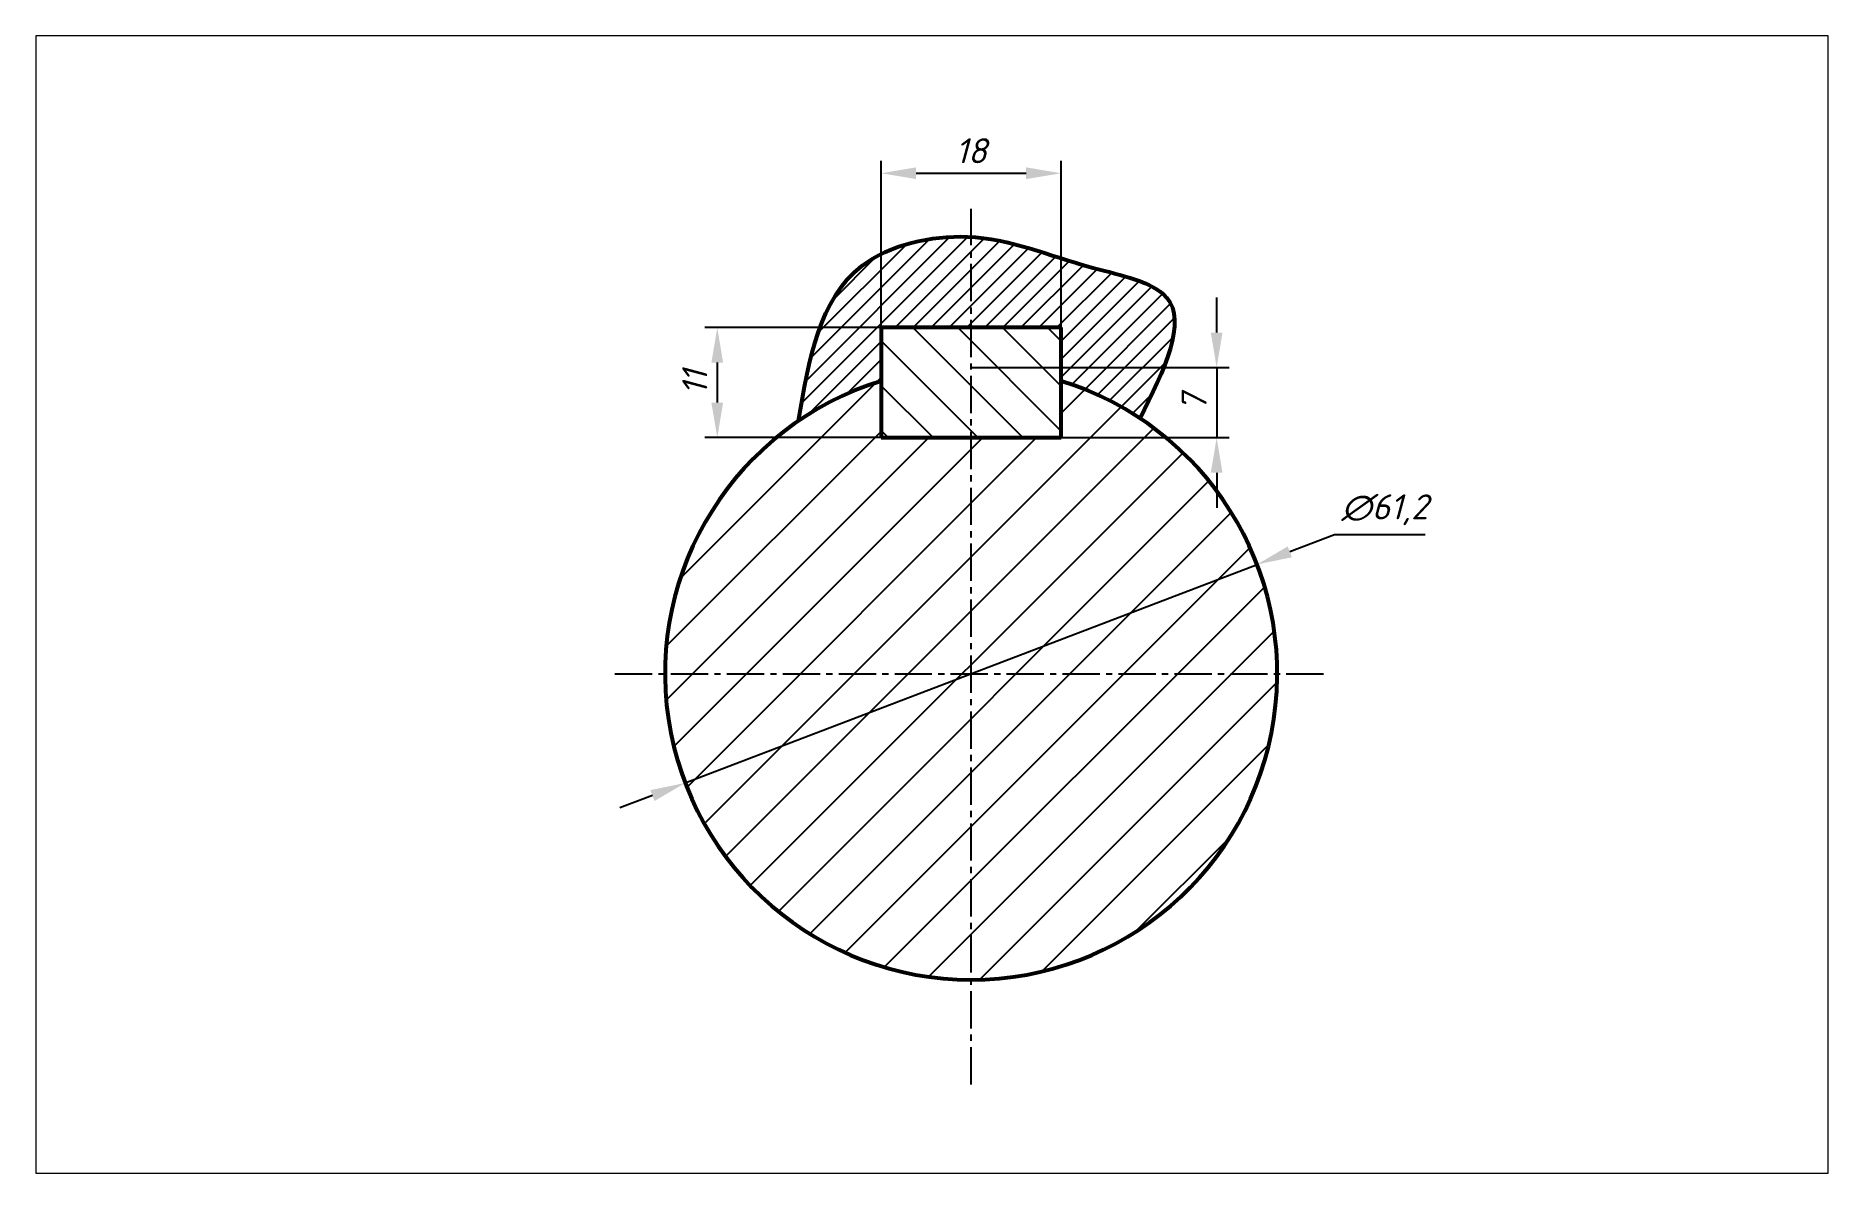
# Paper-space layout 'Лист1' of a CAD drawing. Header units: millimetres. Extents: x 0 to 405, y 0 to 257.
# The model-space entities are those that its viewports show. They can reach past a viewport. Long polylines and large blocks are cut down to what shows.
import ezdxf

# ---------------------------------------------------------------- set-up
doc = ezdxf.new("R2010")
doc.units = ezdxf.units.MM
doc.linetypes.add('CENTER', pattern=[50.8, 31.75, -6.35, 6.35, -6.35])
doc.linetypes.add('осевая2', pattern=[28.575, 19.05, -3.175, 3.175, -3.175])
doc.layers.get('0').update_dxf_attribs({"lineweight": 53})
for name, color, linetype, lineweight in [('Оси', 7, 'осевая2', 25), ('размеры', 7, 'Continuous', 25), ('штриховка', 7, 'CENTER', 25)]:
    doc.layers.add(name, color=color, linetype=linetype, lineweight=lineweight)
doc.styles.add('Размер', font='isocpeur.ttf', dxfattribs={"oblique": 15})
doc.dimstyles.new('Две стрелки', dxfattribs={"dimtxt": 2.5, "dimasz": 3.5, "dimexe": 1.25, "dimexo": 0, "dimgap": 1, "dimtad": 1, "dimdec": 3, "dimtxsty": 'Размер', "dimcen": 2.5, "dimadec": 0, "dimazin": 0, "dimtfac": 1, "dimtdec": 3, "dimtmove": 0, "dimatfit": 3, "dimfxl": 1, "dimarcsym": 0})
doc.dimstyles.new('Две стрелки$3', dxfattribs={"dimtxt": 2.5, "dimasz": 3.5, "dimexe": 1.25, "dimexo": 0, "dimgap": 1, "dimtad": 1, "dimtoh": 1, "dimdec": 3, "dimtxsty": 'Размер', "dimcen": 2.5, "dimadec": 0, "dimazin": 0, "dimtfac": 1, "dimtdec": 3, "dimtmove": 0, "dimatfit": 3, "dimfxl": 1, "dimarcsym": 0})

# ---------------------------------------------------------------- blocks, each defined once
blk = doc.blocks.new('*D85')
at = {"layer": 'Defpoints', "color": 0, "transparency": 16777216}
for p in [(399.15, 455.8), (399.15, 448.8), (423.7, 448.8)]:
    blk.add_point(p, dxfattribs=at)
at = {"layer": 'размеры', "color": 0, "lineweight": -2, "transparency": 16777216}
for p, q in [((423.7, 459.3), (423.7, 462.8)), ((399.15, 455.8), (424.95, 455.8)), ((423.7, 455.8), (423.7, 448.8)), ((399.15, 448.8), (424.95, 448.8)), ((423.7, 445.3), (423.7, 441.8))]:
    blk.add_line(p, q, dxfattribs=at)
at = {"layer": 'размеры', "color": 0, "transparency": 16777216}
for points in [[(423.11, 459.3), (424.28, 459.3), (423.7, 455.8)], [(423.11, 445.3), (424.28, 445.3), (423.7, 448.8)]]:
    blk.add_solid(points, dxfattribs=at)
at = {"layer": 'размеры', "color": 0, "transparency": 16777216, "insert": (421.45, 452.3), "char_height": 2.5, "attachment_point": 5, "rotation": 90, "style": 'Размер'}
blk.add_mtext('7', dxfattribs=at)
blk = doc.blocks.new('*D86')
at = {"layer": 'Defpoints', "color": 0, "transparency": 16777216}
for p in [(390.15, 459.8), (373.78, 448.8), (390.15, 448.8)]:
    blk.add_point(p, dxfattribs=at)
at = {"layer": 'размеры', "color": 0, "lineweight": -2, "transparency": 16777216}
for p, q in [((390.15, 459.8), (372.53, 459.8)), ((373.78, 456.3), (373.78, 452.3)), ((390.15, 448.8), (372.53, 448.8))]:
    blk.add_line(p, q, dxfattribs=at)
at = {"layer": 'размеры', "color": 0, "transparency": 16777216}
for points in [[(373.19, 456.3), (374.36, 456.3), (373.78, 459.8)], [(373.19, 452.3), (374.36, 452.3), (373.78, 448.8)]]:
    blk.add_solid(points, dxfattribs=at)
at = {"layer": 'размеры', "color": 0, "transparency": 16777216, "insert": (371.53, 454.3), "char_height": 2.5, "attachment_point": 5, "rotation": 90, "style": 'Размер'}
blk.add_mtext('11', dxfattribs=at)
blk = doc.blocks.new('*D87')
at = {"layer": 'Defpoints', "color": 0, "transparency": 16777216}
for p in [(408.15, 475.23), (390.15, 459.8), (408.15, 459.8)]:
    blk.add_point(p, dxfattribs=at)
at = {"layer": 'размеры', "color": 0, "lineweight": -2, "transparency": 16777216}
for p, q in [((390.15, 459.8), (390.15, 476.48)), ((393.65, 475.23), (404.65, 475.23)), ((408.15, 459.8), (408.15, 476.48))]:
    blk.add_line(p, q, dxfattribs=at)
at = {"layer": 'размеры', "color": 0, "transparency": 16777216}
for points in [[(393.65, 475.82), (393.65, 474.65), (390.15, 475.23)], [(404.65, 475.82), (404.65, 474.65), (408.15, 475.23)]]:
    blk.add_solid(points, dxfattribs=at)
at = {"layer": 'размеры', "color": 0, "transparency": 16777216, "insert": (399.15, 477.48), "char_height": 2.5, "attachment_point": 5, "style": 'Размер'}
blk.add_mtext('18', dxfattribs=at)
blk = doc.blocks.new('*D88')
at = {"layer": 'Defpoints', "color": 0, "transparency": 16777216}
for p in [(427.74, 436.13), (370.57, 414.28)]:
    blk.add_point(p, dxfattribs=at)
at = {"layer": 'размеры', "color": 0, "lineweight": -2, "transparency": 16777216}
for p, q in [((435.48, 439.09), (431.01, 437.38)), ((444.53, 439.09), (435.48, 439.09)), ((370.57, 414.28), (427.74, 436.13)), ((367.3, 413.03), (364.03, 411.78))]:
    blk.add_line(p, q, dxfattribs=at)
at = {"layer": 'размеры', "color": 0, "transparency": 16777216}
for points in [[(430.8, 437.93), (431.21, 436.84), (427.74, 436.13)], [(367.09, 413.57), (367.51, 412.48), (370.57, 414.28)]]:
    blk.add_solid(points, dxfattribs=at)
at = {"layer": 'размеры', "color": 0, "transparency": 16777216, "insert": (440.5, 441.59), "char_height": 2.5, "attachment_point": 5, "style": 'Размер'}
blk.add_mtext('∅61,2', dxfattribs=at)

msp = doc.modelspace()

# ---------------------------------------------------------------- hatches: boundary and pattern name
at = {"layer": 'штриховка'}
h = msp.add_hatch(dxfattribs=at)
h.set_pattern_fill('ANSI31', color=256, scale=0.4)
edge = h.paths.add_edge_path()
edge.add_line((390.1543, 459.805), (408.1543, 459.805))
edge.add_line((408.1543, 459.805), (408.1543, 454.4515))
edge.add_arc((399.1543, 425.205), 30.6, 56.484621, 72.895365, ccw=False)
edge.add_spline(control_points=[(416.0505, 450.7173), (418.4191, 455.5389), (422.3016, 463.4424), (408.9683, 466.016), (400.0169, 470.1144), (384.675, 466.7058), (382.9409, 456.5847), (381.8936, 450.4721)], knot_values=[0, 0, 0, 0, 12.39060443, 20.31048933, 33.21396557, 44.18951066, 60.9261786, 60.9261786, 60.9261786, 60.9261786], degree=3, periodic=0)
edge.add_arc((399.1543, 425.205), 30.6, 107.104635, 124.338215, ccw=False)
edge.add_line((390.1543, 454.4515), (390.1543, 459.805))
h = msp.add_hatch(dxfattribs=at)
h.set_pattern_fill('ANSI31', color=256, angle=90)
h.paths.add_polyline_path([(399.1543, 459.805), (390.1543, 459.805), (390.1543, 448.805), (399.1543, 448.805)])
h.paths.add_polyline_path([(408.1543, 459.805), (399.1543, 459.805), (399.1543, 448.805), (408.1543, 448.805)])
h = msp.add_hatch(dxfattribs=at)
h.set_pattern_fill('ANSI31', color=256, scale=1.2)
h.paths.add_polyline_path([(399.1543, 448.805), (390.1543, 448.805), (390.1543, 454.4515, 0.32924442), (368.5543, 425.205), (399.1543, 425.205)])
h.paths.add_polyline_path([(408.1543, 454.4515), (408.1543, 448.805), (399.1543, 448.805), (399.1543, 425.205), (429.7543, 425.205, 0.32924442)])
h.paths.add_polyline_path([(429.7543, 425.205), (399.1543, 425.205), (399.1543, 394.605, 0.41421356)])
h.paths.add_polyline_path([(399.1543, 425.205), (368.5543, 425.205, 0.41421356), (399.1543, 394.605)])

# ---------------------------------------------------------------- linework, layer by layer
for p, q in [((408.1543, 459.805), (390.1543, 459.805)), ((390.1543, 459.805), (390.1543, 448.805)), ((408.1543, 448.805), (408.1543, 459.805)), ((390.1543, 448.805), (408.1543, 448.805))]:
    msp.add_line(p, q)
msp.add_arc((399.1543, 425.205), 30.6, 107.104635, 72.895365)
msp.add_spline([(381.8936, 450.4721), (388.2212, 465.9665), (398.8032, 468.879), (411.3302, 465.7847), (418.6768, 462.8264), (416.0505, 450.7173)], degree=3)
at = {"layer": 'Оси'}
for p, q in [((399.1543, 384.1511), (399.1543, 471.6592)), ((363.5543, 425.205), (434.7543, 425.205))]:
    msp.add_line(p, q, dxfattribs=at)

# ---------------------------------------------------------------- dimensions: what is measured, and where the dimension line sits
at = {"layer": 'размеры'}
dim = msp.add_linear_dim(base=(408.1543, 475.2336), p1=(390.1543, 459.805), p2=(408.1543, 459.805), dimstyle='Две стрелки', dxfattribs=at)
dim.commit()
dim.dimension.update_dxf_attribs({"geometry": '*D87', "text_midpoint": (399.1543, 477.4836)})
for base, p1, p2, picture, middle in [((423.6965, 448.805), (399.1543, 455.805), (399.1543, 448.805), '*D85', (421.4465, 452.305)), ((373.7775, 448.805), (390.1543, 459.805), (390.1543, 448.805), '*D86', (371.5275, 454.305))]:
    dim = msp.add_linear_dim(base=base, p1=p1, p2=p2, angle=90, dimstyle='Две стрелки', dxfattribs=at)
    dim.commit()
    dim.dimension.update_dxf_attribs({"geometry": picture, "text_midpoint": middle})
dim = msp.add_diameter_dim_2p(p1=(370.5716, 414.2784), p2=(427.737, 436.1315), dimstyle='Две стрелки$3', dxfattribs=at)
dim.commit()
dim.dimension.update_dxf_attribs({"geometry": '*D88', "text_midpoint": (440.5035, 439.0919), "dimtype": 163})

psp = doc.layouts.new('Лист1')

# ---------------------------------------------------------------- viewports
at = {"layer": 'размеры'}
psp.add_viewport(center=(202.5, 128.5), size=(405, 257), view_center_point=(395.2421, 432.1222), view_height=113.689144, dxfattribs=at)

doc.saveas('drawing.dxf')
